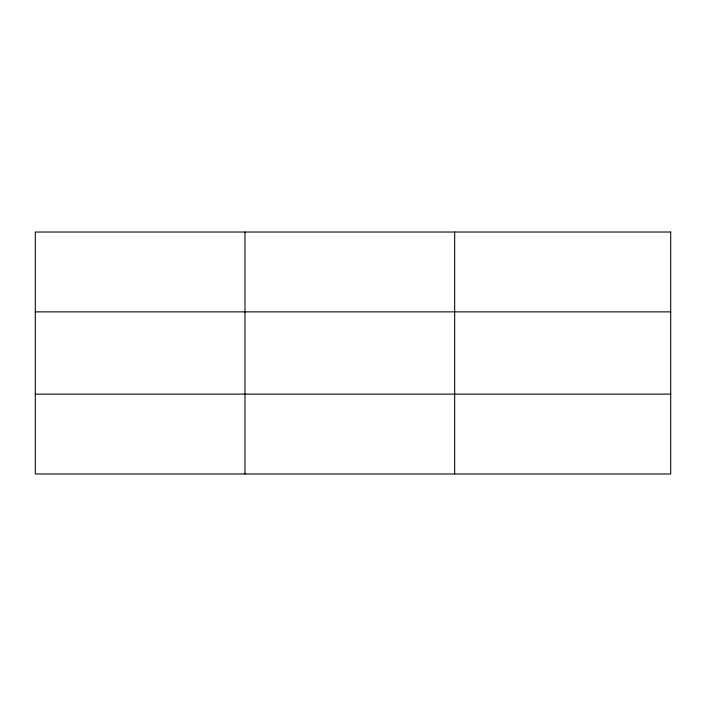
<?xml version="1.0" encoding="UTF-8"?>
<svg xmlns="http://www.w3.org/2000/svg" width="706" height="706" viewBox="0 0 706 706"><rect width="100%" height="100%" fill="white"/><g stroke="black" fill="none" stroke-linecap="round" stroke-linejoin="round"><path stroke-width="1.06" d="M244.982 473.973L244.982 232.027M454.664 473.973L454.664 232.027M35.3 311.867L670.7 311.867M35.3 394.133L670.7 394.133M670.7 232.027L670.7 473.973L35.3 473.973L35.3 232.027L670.7 232.027"/></g></svg>
